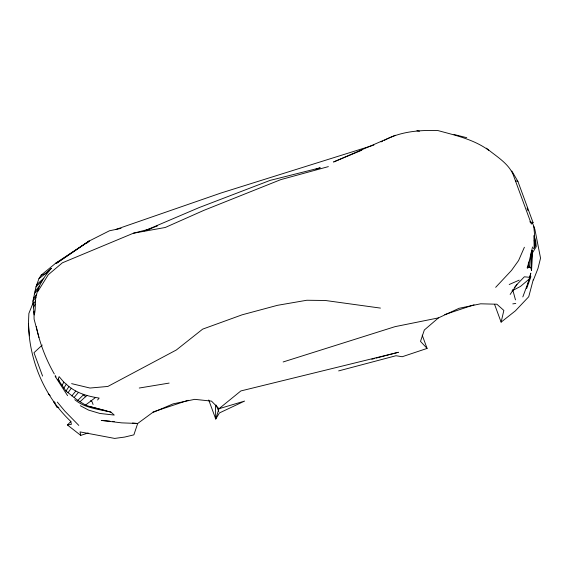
<?xml version="1.0" encoding="UTF-8"?>
<svg xmlns="http://www.w3.org/2000/svg" width="569" height="569" viewBox="0 0 569 569"><rect width="100%" height="100%" fill="white"/><g stroke="black" fill="none" stroke-linecap="round" stroke-linejoin="round"><path stroke-width="0.85" d="M41.146 275.14L44.979 273.86L51.395 268.305C44.816 275.809 38.948 284.365 36.672 294.23C34.432 300.973 36.139 308.32 34.261 314.927L32.917 301.157L35.989 286.861L38.977 278.604L41.146 275.14L56.011 262.956L89.105 241.057L109.454 230.779L121.033 228.361M29.446 335.845L28.45 323.661L28.877 313.448L33.415 302.089M532.193 250.602L532.584 252.643L531.524 270.624L530.898 267.864L532.193 250.602L531.453 251.882L529.355 267.039L527.641 267.992L528.601 262.067M527.641 267.992L532.541 246.989M533.274 279.599L528.729 296.741L515.429 310.816L501.118 322.139L503.85 310.439L496.879 304.216L480.606 303.803L459.034 308.306L438.429 317.9L395.057 326.649L283.149 361.962M530.941 276.619L526.631 288.533L530.792 273.12L529.547 278.774L522.826 296.911M533.423 280.019L537.968 268.497L540.55 258.155L534.867 229.335L532.769 223.617M524.383 247.252L518.587 260.538L511.531 270.396L495.67 287.338M33.351 307.765L35.122 304.237M62.014 385.64L63.778 382.105L59.119 376.614L58.031 379.502L66.004 391.059L77.775 400.391L85.521 405.057L89.489 406.472L110.905 412.112L114.262 415.064L99.916 413.464L88.572 410.1L80.3 405.711M510.158 294.45L516.986 284.429L524.334 276.804L529.255 277.281L529.547 278.774L520.471 286.442L512.029 290.851M532.584 252.643L536.261 246.626L535.607 240.338L533.935 235.374M37.753 291.613L48.28 274.727L62.362 262.821L133.366 233.233L150.223 228.909M33.094 304.742L35.605 300.823M63.799 388.15L66.303 384.231L63.778 382.105M66.004 391.059L68.92 386.571L66.303 384.231M33.443 298.661L36.672 294.23M68.052 392.688L71.281 388.25C79.475 394.011 89.397 396.55 99.162 398.08L97.569 400.021M32.917 301.157L36.011 297.16M34.268 293.889L38.223 289.002M71.829 395.924L75.784 391.038M514.298 287.679L516.986 284.429M35.036 291.3L39.361 286.186M74.126 397.489L78.444 392.375M88.181 432.981L80.727 435.377L67.419 424.965L70.876 421.508C44.211 396.365 29.175 360.127 28.45 323.661M87.249 242.892L89.105 241.057L56.068 263.547L89.105 241.057M35.989 286.861L41.971 281.001M77.775 400.391L83.757 394.53M533.494 248.753L535.557 245.765L535.607 240.338L534.078 240.851M42.248 345.056L33.984 352.73L42.575 376.081M36.843 284.5L43.799 278.22M79.987 401.721L86.943 395.441M438.429 317.9L424.332 330.006L420.505 341.379L427.091 348.42L402.212 356.735L395.96 355.739L338.64 370.91M511.837 171.013L517.897 181.404L533.068 222.614L531.346 224.037L514.013 176.945C509.845 163.844 496.339 156.582 486.374 148.139M38.977 278.604L48.955 271.072M85.521 405.057L95.5 397.525M56.011 262.956L57.938 262.032M381.066 141.88L382.653 141.14M384.239 140.408C400.555 131.432 419.687 129.931 437.974 130.578C455.506 135.351 473.721 139.369 488.686 150.266M509.212 284.514L519.191 280.14M395.327 135.244L333.526 162.009L361.806 150.216M144.483 230.886L199.036 207.621L270.047 180.409L320.212 167.798L316.001 169.199M146.973 230.025L157.641 225.808M116.033 229.407L220.971 193.019L373.897 145.088M527.05 267.807L529.355 267.039L530.898 267.864M444.738 314.593L474.041 304.799M152.976 411.956L188.161 400.291M328.363 166.617L280.844 179.605L203.745 210.409L165.252 227.486L133.366 233.233M371.806 359.259L374.381 358.584M376.102 358.129L398.414 352.282L240.858 390.939L218.98 408.727L215.743 419.054L208.723 399.986M58.835 407.212L57.099 407.546L53.692 401.728L55.086 402.56M139.256 388.03L169.135 383.086M67.419 424.965L71.374 424.318L70.841 421.537M512.79 303.889L515.756 303.441M109.931 421.145L101.254 420.42L121.752 422.867L137.691 423.478L152.3 412.753L173.154 403.848L194.726 399.338L211.504 401.131L218.98 408.727L244.592 401.081L219.421 412.945L215.743 419.054L215.48 405.228M112.534 421.366L114.269 421.508M132.492 423.044L137.691 423.478L133.871 434.858L124.703 437.063L114.668 438.422L80.051 431.899L80.727 435.377M380.433 308.092L325.333 300.482L306.798 300.254L277.437 305.325L242.166 314.799L202.664 329.131L176.34 349.985L107.861 386.443L89.987 388.044L71.623 383.641M110.905 412.112C98.451 409.104 85.087 408.272 74.767 399.673M416.906 130.735L419.502 131.211M515.414 180.807L517.897 181.404M529.753 221.818L533.068 222.614M453.998 134.497L466.758 137.684M89.489 406.472L105.912 410.718M68.92 386.571L71.281 388.25M83.053 394.601L85.827 396.799M90.67 400.654L92.057 401.757L93.067 404.502M48.244 393.791L50.086 395.583M78.806 425.413L64.823 411.11L57.313 402.07M55.136 376.322L67.59 395.654M216.106 405.071L218.759 411.366M58.323 378.712L59.709 382.105M527.058 208.105L527.961 210.558M494.553 304.315L501.118 322.139M422.212 335.155L427.091 348.42M33.87 311.89L34.545 314.109M512.69 289.635L515.478 299.884M38.962 337.488L34.09 319.131L33.984 311.179M533.935 236.476L534.305 247.999L534.447 233.254L533.765 226.234M56.082 376.991A196.782 177.315 -10.9 0 1 55.193 375.497M54.318 373.989A196.782 177.315 -10.9 0 1 36.288 326.585"/></g></svg>
